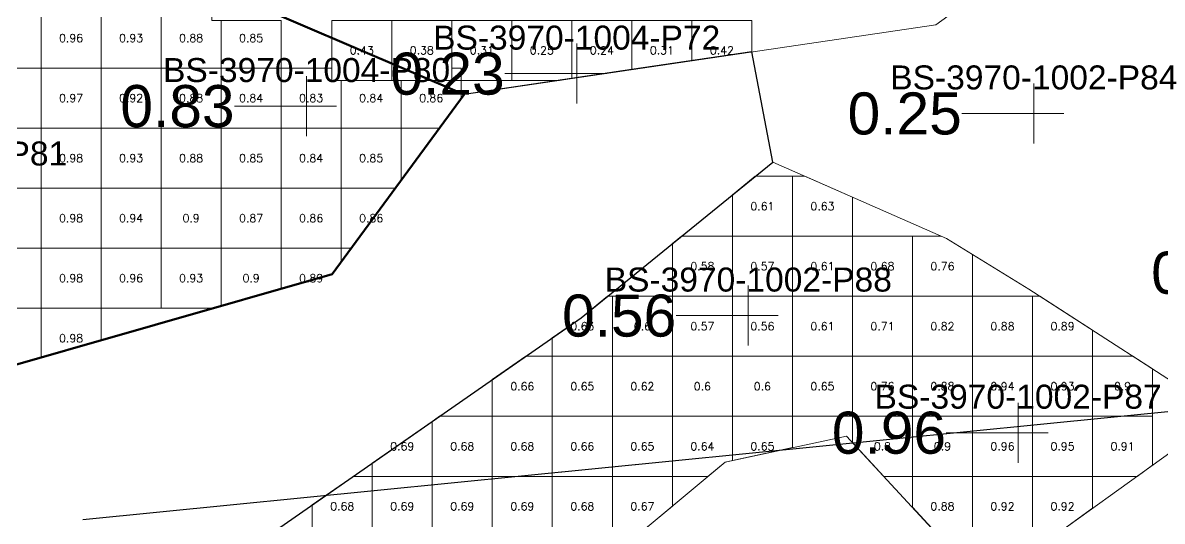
# Model space of a CAD drawing. Header units: inches. Extents: x 469775 to 470079, y 4349683 to 4349873.
# Drawn here: x 469859.06 to 469878.04, y 4349762.14 to 4349770.45 of the extents above; entities that cross this region are included whole.
import ezdxf
from ezdxf.enums import TextEntityAlignment as Align

# ---------------------------------------------------------------- set-up
doc = ezdxf.new("R2010")
doc.units = ezdxf.units.IN
doc.header["$MEASUREMENT"] = 0
doc.layers.add('123', color=7, linetype='Continuous')
for name, color, linetype, lineweight in [('点', 7, 'Continuous', 0), ('爆区方格网', 7, 'Continuous', 0), ('线条', 7, 'Continuous', 0), ('钻孔', 7, 'Continuous', 0)]:
    doc.layers.add(name, color=color, linetype=linetype, lineweight=lineweight)
doc.styles.add('3dmine_textStyle_1', font='txt.shx', dxfattribs={"height": 1, "bigfont": 'gbcbig.shx'})
doc.styles.add('3dmine_textStyle_2', font='arial.ttf', dxfattribs={"height": 1})

msp = doc.modelspace()

# ---------------------------------------------------------------- hatches: boundary and pattern name
at = {"layer": '钻孔', "linetype": 'Continuous', "lineweight": 0, "true_color": 0x808080, "extrusion": (0, 1, 0)}
for points in [[(-469869.29, 3960.31), (-469868.29, 3960.31), (-469868.29, 3972.31), (-469869.29, 3972.31)], [(-469876.906, 3960.173), (-469875.906, 3960.173), (-469875.906, 3972.173), (-469876.906, 3972.173)]]:
    msp.add_hatch(color=8, dxfattribs=at).paths.add_polyline_path(points, flags=0)
at = {"layer": '钻孔', "linetype": 'Continuous', "lineweight": 0, "true_color": 0x00ffff, "extrusion": (0, 1, 0)}
msp.add_hatch(color=4, dxfattribs=at).paths.add_polyline_path([(-469864.79, 3959.94), (-469863.79, 3959.94), (-469863.79, 3972.94), (-469864.79, 3972.94)], flags=0)
at = {"layer": '钻孔', "linetype": 'Continuous', "lineweight": 0, "true_color": 0x80ffff, "extrusion": (0, 1, 0)}
for points in [[(-469872.149, 3960.171), (-469871.149, 3960.171), (-469871.149, 3972.171), (-469872.149, 3972.171)], [(-469876.644, 3960.134), (-469875.644, 3960.134), (-469875.644, 3972.134), (-469876.644, 3972.134)]]:
    msp.add_hatch(color=131, dxfattribs=at).paths.add_polyline_path(points, flags=0)

# ---------------------------------------------------------------- linework, layer by layer
at = {"color": 4, "linetype": 'Continuous', "lineweight": 0, "elevation": 1987.297}
msp.add_lwpolyline([(469837.3, 4349777.874), (469842.878, 4349781.034), (469847.681, 4349783.943), (469855.547, 4349787.292), (469859.965, 4349786.419), (469865.187, 4349784.317), (469869.485, 4349784.222), (469872.956, 4349784.858), (469874.58, 4349781.706), (469870.408, 4349779.03), (469874.262, 4349774.922), (469876.69, 4349772.16), (469874.272, 4349770.414), (469866.414, 4349769.254), (469861.845, 4349771.213), (469856.754, 4349771.099), (469852.439, 4349771.326), (469850.168, 4349770.343), (469847.292, 4349769.245), (469845.59, 4349771.971), (469846.044, 4349775.075), (469840.744, 4349776.814), (469837.3, 4349777.874), (469837.3, 4349777.874)], dxfattribs=at)
at = {"color": 5, "linetype": 'Continuous', "lineweight": 50, "elevation": 1987.297}
msp.add_lwpolyline([(469817.208, 4349769.309), (469828.454, 4349775.127), (469837.3, 4349777.874), (469846.044, 4349775.075), (469845.59, 4349771.971), (469847.292, 4349769.245), (469850.168, 4349770.343), (469852.439, 4349771.326), (469856.754, 4349771.099), (469861.845, 4349771.213), (469866.414, 4349769.254), (469864.214, 4349766.26), (469858.315, 4349764.574), (469853.994, 4349765.649), (469852.242, 4349767.401), (469842.005, 4349764.839), (469836.359, 4349766.411), (469832.229, 4349766.357), (469826.099, 4349763.33), (469820.476, 4349762.487), (469821.961, 4349767.803), (469817.208, 4349769.309), (469817.208, 4349769.309)], dxfattribs=at)
at = {"color": 4, "linetype": 'Continuous', "lineweight": 0, "true_color": 0x00ffff, "elevation": 3966.233}
msp.add_lwpolyline([(469860.241, 4349759.881), (469868.362, 4349765.532), (469871.556, 4349768.128), (469874.451, 4349766.853), (469875.821, 4349766.011), (469879.061, 4349763.923), (469875.09, 4349761.071), (469872.785, 4349763.564), (469870.761, 4349763.128), (469867.863, 4349760.713)], dxfattribs=at)
at = {"layer": '123'}
msp.add_line((469860.063, 4349762.172), (469888.752, 4349765.032), dxfattribs=at)
at = {"layer": '123', "elevation": 1987.297}
msp.add_lwpolyline([(469851.682, 4349759.72), (469855.658, 4349756.452), (469860.241, 4349759.881), (469868.362, 4349765.532), (469871.556, 4349768.128), (469871.209, 4349769.962), (469869.209, 4349769.667), (469866.414, 4349769.254), (469864.214, 4349766.26), (469858.315, 4349764.574), (469853.994, 4349765.649), (469851.682, 4349759.72)], close=True, dxfattribs=at)
at = {"layer": '点', "color": 138, "linetype": 'Continuous', "lineweight": 0, "true_color": 0x004c4c}
for points, elevation in [([(469868.29, 4349769.1), (469868.29, 4349770.1)], 3972.31), ([(469863.79, 4349768.56), (469863.79, 4349769.56)], 3972.94), ([(469868.79, 4349769.6), (469867.79, 4349769.6)], 3972.31), ([(469875.906, 4349768.437), (469875.906, 4349769.437)], 3972.173), ([(469864.29, 4349769.06), (469863.29, 4349769.06)], 3972.94), ([(469876.406, 4349768.937), (469875.406, 4349768.937)], 3972.173), ([(469871.149, 4349765.07), (469871.149, 4349766.07)], 3972.171), ([(469871.649, 4349765.57), (469870.649, 4349765.57)], 3972.171), ([(469875.644, 4349763.119), (469875.644, 4349764.119)], 3972.134), ([(469876.144, 4349763.619), (469875.144, 4349763.619)], 3972.134)]:
    msp.add_lwpolyline(points, dxfattribs=dict(at, elevation=elevation))
at = {"layer": '爆区方格网', "color": 5, "linetype": 'Continuous', "lineweight": 0}
for points, elevation in [([(469859.366, 4349769.693), (469858.366, 4349769.693), (469858.366, 4349770.693), (469859.366, 4349770.693), (469859.366, 4349769.693)], 3972.82), ([(469860.366, 4349769.693), (469859.366, 4349769.693), (469859.366, 4349770.693), (469860.366, 4349770.693), (469860.366, 4349769.693)], 3972.82), ([(469861.366, 4349769.693), (469860.366, 4349769.693), (469860.366, 4349770.693), (469861.366, 4349770.693), (469861.366, 4349769.693)], 3972.82), ([(469862.209, 4349770.488), (469862.366, 4349770.488), (469862.366, 4349769.693), (469861.366, 4349769.693), (469861.366, 4349770.693), (469862.209, 4349770.693), (469862.209, 4349770.488)], 3972.82), ([(469863.366, 4349769.693), (469862.366, 4349769.693), (469862.366, 4349770.488), (469863.366, 4349770.488), (469863.366, 4349769.693)], 3972.82), ([(469865.209, 4349769.488), (469864.209, 4349769.488), (469864.209, 4349770.488), (469865.209, 4349770.488), (469865.209, 4349769.488)], 3972.21), ([(469859.366, 4349768.693), (469858.366, 4349768.693), (469858.366, 4349769.693), (469859.366, 4349769.693), (469859.366, 4349768.693)], 3972.82), ([(469860.366, 4349768.693), (469859.366, 4349768.693), (469859.366, 4349769.693), (469860.366, 4349769.693), (469860.366, 4349768.693)], 3972.82), ([(469861.366, 4349768.693), (469860.366, 4349768.693), (469860.366, 4349769.693), (469861.366, 4349769.693), (469861.366, 4349768.693)], 3972.82), ([(469862.366, 4349768.693), (469861.366, 4349768.693), (469861.366, 4349769.693), (469862.366, 4349769.693), (469862.366, 4349768.693)], 3972.82), ([(469863.366, 4349768.693), (469862.366, 4349768.693), (469862.366, 4349769.693), (469863.366, 4349769.693), (469863.366, 4349768.693)], 3972.82), ([(469864.209, 4349769.488), (469864.366, 4349769.488), (469864.366, 4349768.693), (469863.366, 4349768.693), (469863.366, 4349769.693), (469864.209, 4349769.693), (469864.209, 4349769.488)], 3972.82), ([(469866.366, 4349769.189), (469866.002, 4349768.693), (469865.366, 4349768.693), (469865.366, 4349769.488), (469866.209, 4349769.488), (469866.209, 4349769.693), (469866.366, 4349769.693), (469866.366, 4349769.189)], 3972.82), ([(469865.366, 4349768.693), (469864.366, 4349768.693), (469864.366, 4349769.488), (469865.366, 4349769.488), (469865.366, 4349768.693)], 3972.82), ([(469859.366, 4349767.693), (469858.366, 4349767.693), (469858.366, 4349768.693), (469859.366, 4349768.693), (469859.366, 4349767.693)], 3972.82), ([(469860.366, 4349767.693), (469859.366, 4349767.693), (469859.366, 4349768.693), (469860.366, 4349768.693), (469860.366, 4349767.693)], 3972.82), ([(469861.366, 4349767.693), (469860.366, 4349767.693), (469860.366, 4349768.693), (469861.366, 4349768.693), (469861.366, 4349767.693)], 3972.82), ([(469862.366, 4349767.693), (469861.366, 4349767.693), (469861.366, 4349768.693), (469862.366, 4349768.693), (469862.366, 4349767.693)], 3972.82), ([(469863.366, 4349767.693), (469862.366, 4349767.693), (469862.366, 4349768.693), (469863.366, 4349768.693), (469863.366, 4349767.693)], 3972.82), ([(469864.366, 4349767.693), (469863.366, 4349767.693), (469863.366, 4349768.693), (469864.366, 4349768.693), (469864.366, 4349767.693)], 3972.82), ([(469865.366, 4349767.828), (469865.267, 4349767.693), (469864.366, 4349767.693), (469864.366, 4349768.693), (469865.366, 4349768.693), (469865.366, 4349767.828)], 3972.82), ([(469859.366, 4349766.693), (469858.366, 4349766.693), (469858.366, 4349767.693), (469859.366, 4349767.693), (469859.366, 4349766.693)], 3972.82), ([(469860.366, 4349766.693), (469859.366, 4349766.693), (469859.366, 4349767.693), (469860.366, 4349767.693), (469860.366, 4349766.693)], 3972.82), ([(469861.366, 4349766.693), (469860.366, 4349766.693), (469860.366, 4349767.693), (469861.366, 4349767.693), (469861.366, 4349766.693)], 3972.82), ([(469862.366, 4349766.693), (469861.366, 4349766.693), (469861.366, 4349767.693), (469862.366, 4349767.693), (469862.366, 4349766.693)], 3972.82), ([(469863.366, 4349766.693), (469862.366, 4349766.693), (469862.366, 4349767.693), (469863.366, 4349767.693), (469863.366, 4349766.693)], 3972.82), ([(469864.366, 4349766.693), (469863.366, 4349766.693), (469863.366, 4349767.693), (469864.366, 4349767.693), (469864.366, 4349766.693)], 3972.82), ([(469864.533, 4349766.693), (469864.366, 4349766.693), (469864.366, 4349767.693), (469865.267, 4349767.693), (469864.533, 4349766.693)], 3972.82), ([(469859.366, 4349765.693), (469858.366, 4349765.693), (469858.366, 4349766.693), (469859.366, 4349766.693), (469859.366, 4349765.693)], 3972.82), ([(469860.366, 4349765.693), (469859.366, 4349765.693), (469859.366, 4349766.693), (469860.366, 4349766.693), (469860.366, 4349765.693)], 3972.82), ([(469861.366, 4349765.693), (469860.366, 4349765.693), (469860.366, 4349766.693), (469861.366, 4349766.693), (469861.366, 4349765.693)], 3972.82), ([(469862.366, 4349765.732), (469862.232, 4349765.693), (469861.366, 4349765.693), (469861.366, 4349766.693), (469862.366, 4349766.693), (469862.366, 4349765.732)], 3972.82), ([(469863.366, 4349766.018), (469862.366, 4349765.732), (469862.366, 4349766.693), (469863.366, 4349766.693), (469863.366, 4349766.018)], 3972.82), ([(469864.366, 4349766.467), (469864.214, 4349766.26), (469863.366, 4349766.018), (469863.366, 4349766.693), (469864.366, 4349766.693), (469864.366, 4349766.467)], 3972.82), ([(469859.366, 4349764.874), (469858.732, 4349764.693), (469858.366, 4349764.693), (469858.366, 4349765.693), (469859.366, 4349765.693), (469859.366, 4349764.874)], 3972.82), ([(469860.366, 4349765.16), (469859.366, 4349764.874), (469859.366, 4349765.693), (469860.366, 4349765.693), (469860.366, 4349765.16)], 3972.82)]:
    msp.add_lwpolyline(points, dxfattribs=dict(at, elevation=elevation))
at = {"layer": '爆区方格网', "color": 4, "linetype": 'Continuous', "lineweight": 0, "elevation": 3972.21}
for points in [[(469866.209, 4349769.488), (469865.209, 4349769.488), (469865.209, 4349770.488), (469866.209, 4349770.488), (469866.209, 4349769.488)], [(469867.209, 4349769.488), (469866.209, 4349769.488), (469866.209, 4349770.488), (469867.209, 4349770.488), (469867.209, 4349769.488)], [(469868.209, 4349769.519), (469868.002, 4349769.488), (469867.209, 4349769.488), (469867.209, 4349770.488), (469868.209, 4349770.488), (469868.209, 4349769.519)], [(469869.209, 4349769.667), (469868.209, 4349769.519), (469868.209, 4349770.488), (469869.209, 4349770.488), (469869.209, 4349769.667)], [(469870.209, 4349769.814), (469869.209, 4349769.667), (469869.209, 4349770.488), (469870.209, 4349770.488), (469870.209, 4349769.814)], [(469871.209, 4349769.962), (469870.209, 4349769.814), (469870.209, 4349770.488), (469871.209, 4349770.488), (469871.209, 4349769.962)]]:
    msp.add_lwpolyline(points, dxfattribs=at)
at = {"layer": '爆区方格网', "color": 131, "linetype": 'Continuous', "lineweight": 0, "true_color": 0x80ffff, "elevation": 3972.427}
for points in [[(469871.884, 4349766.892), (469870.884, 4349766.892), (469870.884, 4349767.582), (469871.265, 4349767.892), (469871.884, 4349767.892), (469871.884, 4349766.892)], [(469872.884, 4349767.543), (469872.884, 4349766.892), (469871.884, 4349766.892), (469871.884, 4349767.892), (469872.092, 4349767.892), (469872.884, 4349767.543)], [(469870.884, 4349765.892), (469869.884, 4349765.892), (469869.884, 4349766.769), (469870.035, 4349766.892), (469870.884, 4349766.892), (469870.884, 4349765.892)], [(469871.884, 4349765.892), (469870.884, 4349765.892), (469870.884, 4349766.892), (469871.884, 4349766.892), (469871.884, 4349765.892)], [(469872.884, 4349765.892), (469871.884, 4349765.892), (469871.884, 4349766.892), (469872.884, 4349766.892), (469872.884, 4349765.892)], [(469873.884, 4349765.892), (469872.884, 4349765.892), (469872.884, 4349766.892), (469873.884, 4349766.892), (469873.884, 4349765.892)], [(469874.451, 4349766.853), (469874.884, 4349766.587), (469874.884, 4349765.892), (469873.884, 4349765.892), (469873.884, 4349766.892), (469874.362, 4349766.892), (469874.451, 4349766.853)], [(469868.884, 4349764.892), (469867.884, 4349764.892), (469867.884, 4349765.199), (469868.362, 4349765.532), (469868.804, 4349765.892), (469868.884, 4349765.892), (469868.884, 4349764.892)], [(469869.884, 4349764.892), (469868.884, 4349764.892), (469868.884, 4349765.892), (469869.884, 4349765.892), (469869.884, 4349764.892)], [(469870.884, 4349764.892), (469869.884, 4349764.892), (469869.884, 4349765.892), (469870.884, 4349765.892), (469870.884, 4349764.892)], [(469871.884, 4349764.892), (469870.884, 4349764.892), (469870.884, 4349765.892), (469871.884, 4349765.892), (469871.884, 4349764.892)], [(469872.884, 4349764.892), (469871.884, 4349764.892), (469871.884, 4349765.892), (469872.884, 4349765.892), (469872.884, 4349764.892)], [(469873.884, 4349764.892), (469872.884, 4349764.892), (469872.884, 4349765.892), (469873.884, 4349765.892), (469873.884, 4349764.892)], [(469874.884, 4349764.892), (469873.884, 4349764.892), (469873.884, 4349765.892), (469874.884, 4349765.892), (469874.884, 4349764.892)], [(469875.884, 4349764.892), (469874.884, 4349764.892), (469874.884, 4349765.892), (469875.884, 4349765.892), (469875.884, 4349764.892)], [(469876.884, 4349765.326), (469876.884, 4349764.892), (469875.884, 4349764.892), (469875.884, 4349765.892), (469876.006, 4349765.892), (469876.884, 4349765.326)], [(469867.884, 4349763.892), (469866.884, 4349763.892), (469866.884, 4349764.503), (469867.442, 4349764.892), (469867.884, 4349764.892), (469867.884, 4349763.892)], [(469868.884, 4349763.892), (469867.884, 4349763.892), (469867.884, 4349764.892), (469868.884, 4349764.892), (469868.884, 4349763.892)], [(469869.884, 4349763.892), (469868.884, 4349763.892), (469868.884, 4349764.892), (469869.884, 4349764.892), (469869.884, 4349763.892)], [(469870.884, 4349763.892), (469869.884, 4349763.892), (469869.884, 4349764.892), (469870.884, 4349764.892), (469870.884, 4349763.892)], [(469871.884, 4349763.892), (469870.884, 4349763.892), (469870.884, 4349764.892), (469871.884, 4349764.892), (469871.884, 4349763.892)], [(469872.884, 4349763.892), (469871.884, 4349763.892), (469871.884, 4349764.892), (469872.884, 4349764.892), (469872.884, 4349763.892)], [(469873.884, 4349763.892), (469872.884, 4349763.892), (469872.884, 4349764.892), (469873.884, 4349764.892), (469873.884, 4349763.892)], [(469874.884, 4349763.892), (469873.884, 4349763.892), (469873.884, 4349764.892), (469874.884, 4349764.892), (469874.884, 4349763.892)], [(469875.884, 4349763.892), (469874.884, 4349763.892), (469874.884, 4349764.892), (469875.884, 4349764.892), (469875.884, 4349763.892)], [(469876.884, 4349763.892), (469875.884, 4349763.892), (469875.884, 4349764.892), (469876.884, 4349764.892), (469876.884, 4349763.892)], [(469877.884, 4349764.681), (469877.884, 4349763.892), (469876.884, 4349763.892), (469876.884, 4349764.892), (469877.558, 4349764.892), (469877.884, 4349764.681)], [(469871.884, 4349763.37), (469870.884, 4349763.154), (469870.884, 4349763.892), (469871.884, 4349763.892), (469871.884, 4349763.37)], [(469873.884, 4349762.892), (469873.407, 4349762.892), (469872.884, 4349763.458), (469872.884, 4349763.892), (469873.884, 4349763.892), (469873.884, 4349762.892)], [(469874.884, 4349762.892), (469873.884, 4349762.892), (469873.884, 4349763.892), (469874.884, 4349763.892), (469874.884, 4349762.892)], [(469875.884, 4349762.892), (469874.884, 4349762.892), (469874.884, 4349763.892), (469875.884, 4349763.892), (469875.884, 4349762.892)], [(469876.884, 4349762.892), (469875.884, 4349762.892), (469875.884, 4349763.892), (469876.884, 4349763.892), (469876.884, 4349762.892)], [(469877.884, 4349763.078), (469877.625, 4349762.892), (469876.884, 4349762.892), (469876.884, 4349763.892), (469877.884, 4349763.892), (469877.884, 4349763.078)], [(469874.884, 4349761.892), (469874.332, 4349761.892), (469873.884, 4349762.376), (469873.884, 4349762.892), (469874.884, 4349762.892), (469874.884, 4349761.892)], [(469875.884, 4349761.892), (469874.884, 4349761.892), (469874.884, 4349762.892), (469875.884, 4349762.892), (469875.884, 4349761.892)], [(469876.884, 4349762.36), (469876.232, 4349761.892), (469875.884, 4349761.892), (469875.884, 4349762.892), (469876.884, 4349762.892), (469876.884, 4349762.36)]]:
    msp.add_lwpolyline(points, dxfattribs=at)
at = {"layer": '爆区方格网', "color": 4, "linetype": 'Continuous', "lineweight": 0, "true_color": 0x00ffff, "elevation": 3972.427}
for points in [[(469865.884, 4349762.892), (469864.884, 4349762.892), (469864.884, 4349763.112), (469865.884, 4349763.807), (469865.884, 4349762.892)], [(469866.884, 4349762.892), (469865.884, 4349762.892), (469865.884, 4349763.807), (469866.005, 4349763.892), (469866.884, 4349763.892), (469866.884, 4349762.892)], [(469867.884, 4349762.892), (469866.884, 4349762.892), (469866.884, 4349763.892), (469867.884, 4349763.892), (469867.884, 4349762.892)], [(469868.884, 4349762.892), (469867.884, 4349762.892), (469867.884, 4349763.892), (469868.884, 4349763.892), (469868.884, 4349762.892)], [(469869.884, 4349762.892), (469868.884, 4349762.892), (469868.884, 4349763.892), (469869.884, 4349763.892), (469869.884, 4349762.892)], [(469870.884, 4349763.154), (469870.761, 4349763.128), (469870.477, 4349762.892), (469869.884, 4349762.892), (469869.884, 4349763.892), (469870.884, 4349763.892), (469870.884, 4349763.154)], [(469864.884, 4349761.892), (469863.884, 4349761.892), (469863.884, 4349762.416), (469864.568, 4349762.892), (469864.884, 4349762.892), (469864.884, 4349761.892)], [(469865.884, 4349761.892), (469864.884, 4349761.892), (469864.884, 4349762.892), (469865.884, 4349762.892), (469865.884, 4349761.892)], [(469866.884, 4349761.892), (469865.884, 4349761.892), (469865.884, 4349762.892), (469866.884, 4349762.892), (469866.884, 4349761.892)], [(469867.884, 4349761.892), (469866.884, 4349761.892), (469866.884, 4349762.892), (469867.884, 4349762.892), (469867.884, 4349761.892)], [(469868.884, 4349761.892), (469867.884, 4349761.892), (469867.884, 4349762.892), (469868.884, 4349762.892), (469868.884, 4349761.892)], [(469869.884, 4349762.397), (469869.277, 4349761.892), (469868.884, 4349761.892), (469868.884, 4349762.892), (469869.884, 4349762.892), (469869.884, 4349762.397)]]:
    msp.add_lwpolyline(points, dxfattribs=at)
at = {"layer": '线条', "color": 138, "linetype": 'Continuous', "lineweight": 0, "true_color": 0x004c4c}
for points, elevation in [([(469868.29, 4349769.6), (469868.29, 4349769.6), (469868.29, 4349769.6)], 3972.31), ([(469863.79, 4349769.06), (469863.79, 4349769.06), (469863.79, 4349769.06)], 3972.94), ([(469875.906, 4349768.937), (469875.906, 4349768.937), (469875.906, 4349768.937)], 3972.173), ([(469871.149, 4349765.57), (469871.149, 4349765.57), (469871.149, 4349765.57)], 3972.171), ([(469875.644, 4349763.619), (469875.644, 4349763.619), (469875.644, 4349763.619)], 3972.134)]:
    msp.add_lwpolyline(points, dxfattribs=dict(at, elevation=elevation))
at = {"layer": '钻孔', "color": 8, "linetype": 'Continuous', "lineweight": 0, "true_color": 0x808080}
for points, elevation in [([(469868.29, 4349769.6), (469867.09, 4349769.6)], 3972.31), ([(469868.29, 4349769.6), (469867.09, 4349769.6)], 3960.31), ([(469875.906, 4349768.937), (469874.706, 4349768.937)], 3972.173), ([(469875.906, 4349768.937), (469874.706, 4349768.937)], 3960.173)]:
    msp.add_lwpolyline(points, dxfattribs=dict(at, elevation=elevation))
at = {"layer": '钻孔', "color": 4, "linetype": 'Continuous', "lineweight": 0, "true_color": 0x00ffff}
for elevation in [3972.94, 3959.94]:
    msp.add_lwpolyline([(469863.79, 4349769.06), (469862.59, 4349769.06)], dxfattribs=dict(at, elevation=elevation))
at = {"layer": '钻孔', "color": 131, "linetype": 'Continuous', "lineweight": 0, "true_color": 0x80ffff}
for points, elevation in [([(469871.149, 4349765.57), (469869.949, 4349765.57)], 3972.171), ([(469871.149, 4349765.57), (469869.949, 4349765.57)], 3960.171), ([(469875.644, 4349763.619), (469874.444, 4349763.619)], 3972.134), ([(469875.644, 4349763.619), (469874.444, 4349763.619)], 3960.134)]:
    msp.add_lwpolyline(points, dxfattribs=dict(at, elevation=elevation))

# ---------------------------------------------------------------- texts
at = {"color": 5, "linetype": 'Continuous', "lineweight": 0, "style": '3dmine_textStyle_1'}
for s, p in [('0.96', (469859.866, 4349770.193, 3972.82)), ('0.93', (469860.866, 4349770.193, 3972.82)), ('0.88', (469861.866, 4349770.193, 3972.82)), ('0.85', (469862.866, 4349770.193, 3972.82)), ('0.97', (469859.866, 4349769.193, 3972.82)), ('0.92', (469860.866, 4349769.193, 3972.82)), ('0.88', (469861.866, 4349769.193, 3972.82)), ('0.84', (469862.866, 4349769.193, 3972.82)), ('0.83', (469863.866, 4349769.193, 3972.82)), ('0.84', (469864.866, 4349769.193, 3972.82)), ('0.86', (469865.866, 4349769.193, 3972.82)), ('0.98', (469859.866, 4349768.193, 3972.82)), ('0.93', (469860.866, 4349768.193, 3972.82)), ('0.88', (469861.866, 4349768.193, 3972.82)), ('0.85', (469862.866, 4349768.193, 3972.82)), ('0.84', (469863.866, 4349768.193, 3972.82)), ('0.85', (469864.866, 4349768.193, 3972.82)), ('0.98', (469859.866, 4349767.193, 3972.82)), ('0.94', (469860.866, 4349767.193, 3972.82)), ('0.9', (469861.866, 4349767.193, 3972.82)), ('0.87', (469862.866, 4349767.193, 3972.82)), ('0.86', (469863.866, 4349767.193, 3972.82)), ('0.86', (469864.866, 4349767.193, 3972.82)), ('0.98', (469859.866, 4349766.193, 3972.82)), ('0.96', (469860.866, 4349766.193, 3972.82)), ('0.93', (469861.866, 4349766.193, 3972.82)), ('0.9', (469862.866, 4349766.193, 3972.82)), ('0.89', (469863.866, 4349766.193, 3972.82)), ('0.98', (469859.866, 4349765.193, 3972.82))]:
    msp.add_text(s, height=0.1333, dxfattribs=at).set_placement(p, align=Align.MIDDLE_CENTER)
at = {"color": 4, "linetype": 'Continuous', "lineweight": 0, "style": '3dmine_textStyle_1'}
for s, p in [('0.43', (469864.709, 4349769.988, 3972.21)), ('0.38', (469865.709, 4349769.988, 3972.21)), ('0.31', (469866.709, 4349769.988, 3972.21)), ('0.25', (469867.709, 4349769.988, 3972.21)), ('0.24', (469868.709, 4349769.988, 3972.21)), ('0.31', (469869.709, 4349769.988, 3972.21)), ('0.42', (469870.709, 4349769.988, 3972.21))]:
    msp.add_text(s, height=0.1333, dxfattribs=at).set_placement(p, align=Align.MIDDLE_CENTER)
at = {"color": 131, "linetype": 'Continuous', "lineweight": 0, "true_color": 0x80ffff, "style": '3dmine_textStyle_1'}
for s, p in [('0.61', (469871.384, 4349767.392, 3972.427)), ('0.63', (469872.384, 4349767.392, 3972.427)), ('0.58', (469870.384, 4349766.392, 3972.427)), ('0.57', (469871.384, 4349766.392, 3972.427)), ('0.61', (469872.384, 4349766.392, 3972.427)), ('0.68', (469873.384, 4349766.392, 3972.427)), ('0.76', (469874.384, 4349766.392, 3972.427)), ('0.63', (469868.384, 4349765.392, 3972.427)), ('0.6', (469869.384, 4349765.392, 3972.427)), ('0.57', (469870.384, 4349765.392, 3972.427)), ('0.56', (469871.384, 4349765.392, 3972.427)), ('0.61', (469872.384, 4349765.392, 3972.427)), ('0.71', (469873.384, 4349765.392, 3972.427)), ('0.82', (469874.384, 4349765.392, 3972.427)), ('0.88', (469875.384, 4349765.392, 3972.427)), ('0.89', (469876.384, 4349765.392, 3972.427)), ('0.66', (469867.384, 4349764.392, 3972.427)), ('0.65', (469868.384, 4349764.392, 3972.427)), ('0.62', (469869.384, 4349764.392, 3972.427)), ('0.6', (469870.384, 4349764.392, 3972.427)), ('0.6', (469871.384, 4349764.392, 3972.427)), ('0.65', (469872.384, 4349764.392, 3972.427)), ('0.76', (469873.384, 4349764.392, 3972.427)), ('0.88', (469874.384, 4349764.392, 3972.427)), ('0.94', (469875.384, 4349764.392, 3972.427)), ('0.93', (469876.384, 4349764.392, 3972.427)), ('0.9', (469877.384, 4349764.392, 3972.427)), ('0.69', (469865.384, 4349763.392, 3972.427)), ('0.68', (469866.384, 4349763.392, 3972.427)), ('0.68', (469867.384, 4349763.392, 3972.427)), ('0.66', (469868.384, 4349763.392, 3972.427)), ('0.65', (469869.384, 4349763.392, 3972.427)), ('0.64', (469870.384, 4349763.392, 3972.427)), ('0.65', (469871.384, 4349763.392, 3972.427)), ('0.8', (469873.384, 4349763.392, 3972.427)), ('0.9', (469874.384, 4349763.392, 3972.427)), ('0.96', (469875.384, 4349763.392, 3972.427)), ('0.95', (469876.384, 4349763.392, 3972.427)), ('0.91', (469877.384, 4349763.392, 3972.427)), ('0.88', (469874.384, 4349762.392, 3972.427)), ('0.92', (469875.384, 4349762.392, 3972.427)), ('0.92', (469876.384, 4349762.392, 3972.427))]:
    msp.add_text(s, height=0.1333, dxfattribs=at).set_placement(p, align=Align.MIDDLE_CENTER)
at = {"color": 4, "linetype": 'Continuous', "lineweight": 0, "true_color": 0x00ffff, "style": '3dmine_textStyle_1'}
for s, p in [('0.68', (469864.384, 4349762.392, 3972.427)), ('0.69', (469865.384, 4349762.392, 3972.427)), ('0.69', (469866.384, 4349762.392, 3972.427)), ('0.69', (469867.384, 4349762.392, 3972.427)), ('0.68', (469868.384, 4349762.392, 3972.427)), ('0.67', (469869.384, 4349762.392, 3972.427))]:
    msp.add_text(s, height=0.1333, dxfattribs=at).set_placement(p, align=Align.MIDDLE_CENTER)
at = {"layer": '钻孔', "color": 138, "linetype": 'Continuous', "lineweight": 0, "true_color": 0x004c4c, "style": '3dmine_textStyle_2'}
for s, p in [('BS-3970-1004-P72', (469868.29, 4349770, 3972.31)), ('BS-3970-1004-P80', (469863.79, 4349769.46, 3972.94)), ('BS-3970-1002-P84', (469875.906, 4349769.337, 3972.173)), ('BS-3970-1004-P81', (469857.41, 4349768.07, 3972.26)), ('BS-3970-1002-P88', (469871.149, 4349765.97, 3972.171)), ('BS-3970-1002-P87', (469875.644, 4349764.019, 3972.134))]:
    msp.add_text(s, height=0.4, dxfattribs=at).set_placement(p, align=Align.CENTER)
at = {"layer": '钻孔', "color": 8, "linetype": 'Continuous', "lineweight": 0, "true_color": 0x808080, "style": '3dmine_textStyle_2'}
for s, p in [('0.23', (469867.09, 4349769.6, 3966.31)), ('0.25', (469874.706, 4349768.937, 3966.173)), ('0.18', (469879.764, 4349766.284, 3966.261))]:
    msp.add_text(s, height=0.7, dxfattribs=at).set_placement(p, align=Align.MIDDLE_RIGHT)
at = {"layer": '钻孔', "color": 4, "linetype": 'Continuous', "lineweight": 0, "true_color": 0x00ffff, "style": '3dmine_textStyle_2'}
msp.add_text('0.83', height=0.7, dxfattribs=at).set_placement((469862.59, 4349769.06, 3966.44), align=Align.MIDDLE_RIGHT)
at = {"layer": '钻孔', "color": 131, "linetype": 'Continuous', "lineweight": 0, "true_color": 0x80ffff, "style": '3dmine_textStyle_2'}
for s, p in [('0.56', (469869.949, 4349765.57, 3966.171)), ('0.96', (469874.444, 4349763.619, 3966.134))]:
    msp.add_text(s, height=0.7, dxfattribs=at).set_placement(p, align=Align.MIDDLE_RIGHT)

doc.saveas('drawing.dxf')
